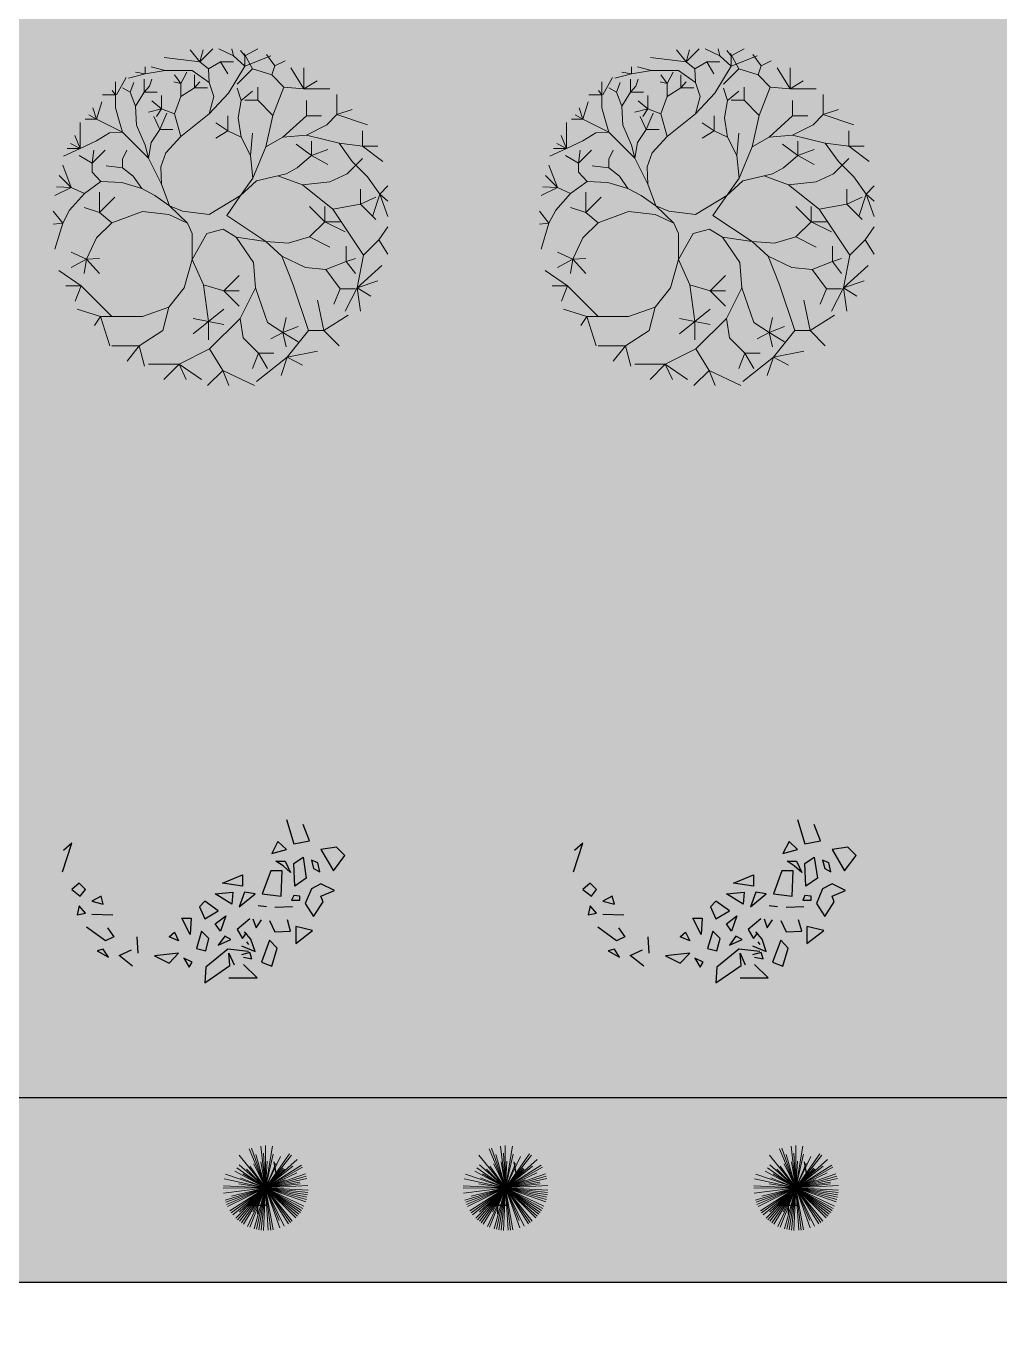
# Model space of a CAD drawing. Header units: millimetres. Extents: x -1544140 to 7445918, y -1294905 to 2019878.
# Drawn here: x 2050472 to 2051223, y 24810 to 25814 of the extents above; entities that cross this region are included whole.
import ezdxf

# ---------------------------------------------------------------- set-up
doc = ezdxf.new("R2010")
doc.units = ezdxf.units.MM
doc.header["$MEASUREMENT"] = 0
doc.layers.add('marc det', color=74, linetype='Continuous', lineweight=18)
picture_1 = doc.add_image_def('image5.png', size_in_pixel=(1482, 826))

# ---------------------------------------------------------------- blocks, each defined once
blk = doc.blocks.new('LG15B')
at = {"linetype": 'Continuous'}
for p, q in [((-183, 1362), (-497, 1400)), ((-183, 1362), (-268, 1469)), ((-183, 1362), (-68, 1477)), ((-183, 1362), (-153, 1469)), ((114, 1415), (-16, 1477)), ((114, 1415), (99, 1477)), ((214, 1324), (114, 1415)), ((214, 1415), (175, 1462)), ((280, 1300), (208, 1435)), ((214, 1415), (329, 1477)), ((214, 1324), (443, 1415)), ((214, 1324), (214, 1415)), ((478, 1327), (405, 1425)), ((-666, 1255), (-750, 1270)), ((-666, 1255), (-666, 1317)), ((-490, 1285), (-666, 1255)), ((-490, 1285), (-612, 1317)), ((-252, 1285), (-490, 1285)), ((-352, 1170), (-298, 1270)), ((-100, 1179), (-252, 1285)), ((-107, 1300), (-183, 1362)), ((-107, 1300), (0, 1362)), ((-100, 1179), (-107, 1300)), ((0, 1362), (114, 1362)), ((0, 1362), (62, 1255)), ((69, 1087), (214, 1324)), ((280, 1300), (145, 1165)), ((450, 1247), (280, 1300)), ((450, 1247), (478, 1327)), ((478, 1327), (567, 1372)), ((734, 1125), (619, 1309)), ((734, 1125), (734, 1309)), ((-926, 1072), (-926, 1187)), ((-917, 1072), (-833, 1224)), ((-666, 1255), (-811, 1217)), ((-796, 1094), (-765, 1179)), ((-673, 1094), (-673, 1209)), ((-673, 1094), (-627, 1148)), ((-627, 1148), (-605, 1209)), ((-352, 1170), (-413, 1187)), ((-352, 1170), (-406, 1248)), ((-352, 1057), (-352, 1170)), ((-230, 1133), (-230, 1248)), ((-230, 1248), (-230, 1133)), ((-230, 1133), (-183, 1187)), ((-61, 1057), (-100, 1179)), ((558, 1140), (450, 1247)), ((734, 1125), (849, 1194)), ((-926, 1072), (-1040, 1072)), ((-926, 1072), (-956, 1109)), ((-926, 957), (-926, 1072)), ((-796, 1094), (-865, 1133)), ((-750, 972), (-796, 1094)), ((-750, 972), (-673, 1094)), ((-673, 1094), (-558, 1094)), ((-520, 949), (-520, 1064)), ((-406, 903), (-352, 1057)), ((-352, 1057), (-230, 1133)), ((-230, 1133), (-115, 1133)), ((-100, 903), (69, 1087)), ((-100, 903), (-61, 1057)), ((182, 1022), (145, 1129)), ((182, 1022), (280, 1103)), ((329, 1025), (329, 1140)), ((459, 888), (558, 1140)), ((558, 1140), (734, 1125)), ((734, 1125), (963, 1125)), ((1025, 897), (1025, 1075)), ((-1093, 858), (-1125, 957)), ((-1093, 858), (-1047, 1010)), ((-895, 842), (-926, 957)), ((-742, 804), (-750, 972)), ((-520, 949), (-635, 919)), ((-520, 949), (-605, 1018)), ((-520, 949), (-566, 880)), ((-406, 903), (-520, 949)), ((154, 869), (182, 1022)), ((329, 1025), (214, 1025)), ((459, 888), (329, 1025)), ((755, 887), (755, 1022)), ((1025, 897), (1159, 942)), ((-1238, 598), (-1238, 827)), ((-1093, 858), (-1193, 858)), ((-1093, 858), (-1162, 895)), ((-865, 743), (-1093, 858)), ((-865, 743), (-895, 842)), ((-666, 628), (-742, 804)), ((-536, 765), (-588, 880)), ((-536, 765), (-475, 910)), ((-352, 704), (-406, 903)), ((-352, 704), (-100, 903)), ((64, 753), (-43, 824)), ((64, 753), (64, 887)), ((182, 699), (154, 869)), ((398, 613), (459, 888)), ((549, 699), (755, 887)), ((755, 887), (890, 887)), ((755, 717), (935, 807)), ((935, 807), (1025, 897)), ((1025, 897), (1294, 807)), ((-1238, 598), (-1285, 712)), ((-978, 735), (-1093, 667)), ((-865, 743), (-978, 735)), ((-750, 628), (-865, 743)), ((-612, 650), (-536, 765)), ((-536, 765), (-421, 765)), ((-482, 559), (-352, 704)), ((64, 753), (-43, 689)), ((182, 699), (64, 753)), ((262, 537), (182, 699)), ((262, 537), (280, 734)), ((398, 613), (549, 699)), ((549, 699), (755, 717)), ((755, 717), (1043, 645)), ((1249, 618), (1249, 753)), ((-1238, 598), (-1385, 529)), ((-1238, 598), (-1353, 598)), ((-1238, 598), (-1323, 643)), ((-1093, 667), (-1238, 598)), ((-1132, 468), (-1017, 582)), ((-1132, 468), (-1117, 582)), ((-865, 505), (-826, 582)), ((-635, 513), (-750, 628)), ((-635, 513), (-666, 628)), ((-635, 513), (-612, 650)), ((283, 338), (398, 613)), ((800, 537), (665, 635)), ((800, 537), (800, 663)), ((800, 537), (944, 590)), ((1043, 645), (1249, 618)), ((1043, 645), (1159, 483)), ((1249, 618), (1384, 618)), ((1249, 618), (1429, 483)), ((-1132, 468), (-1247, 537)), ((-1132, 390), (-1132, 468)), ((-865, 429), (-865, 505)), ((-520, 284), (-635, 513)), ((-527, 437), (-482, 559)), ((283, 338), (262, 537)), ((675, 429), (800, 537)), ((800, 537), (944, 457)), ((1115, 375), (1249, 510)), ((1159, 483), (1294, 348)), ((-1316, 253), (-1422, 360)), ((-1316, 253), (-1392, 452)), ((-1056, 307), (-1132, 390)), ((-865, 429), (-1010, 444)), ((-772, 353), (-865, 429)), ((-696, 245), (-772, 353)), ((-520, 284), (-527, 437)), ((315, 313), (504, 358)), ((504, 358), (577, 375)), ((504, 358), (720, 277)), ((577, 375), (675, 429)), ((962, 304), (1115, 375)), ((1294, 348), (1402, 195)), ((-1316, 253), (-1461, 184)), ((-1316, 253), (-1446, 260)), ((-1201, 200), (-1316, 253)), ((-1056, 307), (-1201, 200)), ((-872, 299), (-1056, 307)), ((-696, 245), (-872, 299)), ((-581, 184), (-696, 245)), ((-451, 93), (-520, 284)), ((175, 184), (283, 338)), ((175, 184), (315, 313)), ((720, 277), (962, 304)), ((720, 277), (989, 62)), ((1232, 107), (1232, 240)), ((1402, 195), (1474, 268)), ((-1201, 200), (-1331, 54)), ((-1067, 34), (-1067, 214)), ((-1067, 34), (-932, 169)), ((-451, 93), (-581, 184)), ((-100, 17), (175, 184)), ((175, 184), (53, 9)), ((1232, 107), (1367, 169)), ((1402, 195), (1339, -2)), ((1402, 195), (1474, 133)), ((1402, 195), (1474, -2)), ((-1392, -60), (-1476, 47)), ((-1331, 54), (-1392, -60)), ((-1067, 34), (-1202, 79)), ((-960, -56), (-1067, 34)), ((-690, 43), (-960, -56)), ((-456, 17), (-690, 43)), ((-291, -60), (-456, 17)), ((-451, 93), (-337, 47)), ((-291, -60), (-451, 93)), ((-337, 47), (-100, 17)), ((53, 9), (398, -221)), ((918, -47), (783, 88)), ((918, -47), (918, 88)), ((989, 62), (1232, 107)), ((989, 62), (1258, -343)), ((1232, 107), (1367, -28)), ((-1392, -60), (-1476, -68)), ((-1392, -60), (-1461, -290)), ((-960, -56), (-1093, -190)), ((-252, -152), (-291, -60)), ((23, -113), (-122, -152)), ((138, -182), (23, -113)), ((783, -181), (918, -47)), ((918, -47), (1052, -47)), ((918, -47), (1097, -136)), ((1393, -208), (1474, -91)), ((-1093, -190), (-1183, -378)), ((-122, -152), (-252, -381)), ((-252, -381), (-252, -152)), ((398, -221), (138, -182)), ((138, -182), (289, -406)), ((398, -221), (540, -352)), ((398, -221), (594, -235)), ((594, -235), (783, -181)), ((783, -181), (962, -271)), ((1258, -343), (1393, -208)), ((1393, -208), (1474, -333)), ((-1183, -378), (-1318, -316)), ((1105, -397), (1105, -262)), ((1258, -343), (1204, -630)), ((-1183, -378), (-1318, -451)), ((-1183, -378), (-1202, -505)), ((-1183, -378), (-1067, -370)), ((-1183, -378), (-1067, -505)), ((-252, -381), (-322, -630)), ((-252, -381), (-151, -603)), ((289, -406), (307, -630)), ((540, -352), (639, -603)), ((540, -352), (747, -451)), ((747, -451), (927, -468)), ((927, -468), (1105, -397)), ((1105, -397), (1187, -370)), ((1105, -397), (1187, -505)), ((1204, -630), (1420, -432)), ((-1228, -612), (-1426, -477)), ((28, -657), (163, -522)), ((927, -468), (1052, -640)), ((1204, -630), (1384, -567)), ((-1228, -612), (-1363, -612)), ((-1228, -612), (-1282, -747)), ((-960, -882), (-1228, -612)), ((-322, -630), (-456, -801)), ((-151, -603), (-106, -926)), ((-151, -603), (28, -657)), ((28, -657), (163, -792)), ((28, -657), (163, -657)), ((307, -630), (172, -900)), ((307, -630), (414, -936)), ((639, -603), (774, -1007)), ((1052, -640), (998, -773)), ((1052, -640), (1187, -640)), ((1204, -630), (1097, -837)), ((1204, -630), (1322, -702)), ((1204, -630), (1232, -837)), ((-456, -801), (-690, -882)), ((-456, -801), (-510, -1007)), ((908, -1007), (854, -738)), ((-1058, -882), (-1265, -818)), ((-1058, -882), (-1112, -962)), ((-960, -882), (-1058, -882)), ((-1058, -882), (-977, -1142)), ((-690, -882), (-960, -882)), ((-106, -926), (-241, -900)), ((-106, -926), (28, -818)), ((172, -900), (-97, -1168)), ((172, -900), (199, -1070)), ((549, -1025), (577, -891)), ((908, -1007), (1124, -872)), ((-510, -1007), (-717, -1142)), ((-106, -926), (-241, -1035)), ((-106, -926), (28, -953)), ((-106, -926), (-106, -1088)), ((414, -936), (549, -1025)), ((549, -1025), (442, -1080)), ((549, -1025), (684, -971)), ((549, -1025), (684, -1106)), ((549, -1025), (577, -1151)), ((774, -1007), (585, -1241)), ((774, -1007), (908, -1007)), ((908, -1007), (1043, -1142)), ((-717, -1142), (-960, -1142)), ((-717, -1142), (-825, -1277)), ((-717, -1142), (-672, -1321)), ((199, -1070), (334, -1205)), ((-97, -1168), (-367, -1303)), ((-97, -1168), (19, -1357)), ((334, -1205), (280, -1340)), ((585, -1241), (315, -1456)), ((334, -1205), (468, -1205)), ((334, -1205), (414, -1340)), ((585, -1241), (532, -1402)), ((585, -1241), (854, -1187)), ((585, -1241), (720, -1312)), ((-367, -1303), (-636, -1303)), ((-367, -1303), (-501, -1438)), ((-367, -1303), (-303, -1438)), ((-367, -1303), (-170, -1438)), ((19, -1357), (-115, -1492)), ((19, -1357), (73, -1492)), ((19, -1357), (298, -1492))]:
    blk.add_line(p, q, dxfattribs=at)

msp = doc.modelspace()

# ---------------------------------------------------------------- hatches: boundary and pattern name
at = {"true_color": 0x8dc133, "transparency": 33554687}
h = msp.add_hatch(color=65, dxfattribs=at)
h.dxf.hatch_style = 1
h.paths.add_polyline_path([(2052271, 25017.8, -0.388077), (2052116.8, 24844.1), (2050412.6, 24844.1, -0.416277), (2050096.5, 25072.6), (2050096.5, 26168.8, -0.394381), (2050297.9, 26519.5), (2051990.7, 26519.5, -0.352206), (2052271, 26299.3)])
h.paths.add_polyline_path([(2050398.8, 24986.6, -0.417198), (2050239, 25085.7), (2050239, 26377), (2051991.6, 26377, -0.326949), (2052128.5, 26280.2), (2052128.5, 24986.6)], flags=16)
at = {"true_color": 0xb8d93f, "transparency": 33554687}
h = msp.add_hatch(color=63, dxfattribs=at)
h.dxf.hatch_style = 1
h.paths.add_polyline_path([(2052128.5, 26280.2, 0.326949), (2051991.6, 26377), (2050322.9, 26377, 0.386529), (2050239, 26188), (2050239, 25085.7, 0.417198), (2050398.8, 24986.6), (2052106.2, 24986.6, 0.351898), (2052128.5, 25016.4)])
at = {"layer": 'marc det'}
for points in [[(2050552.3, 25277.8), (2050530.8, 25272.1), (2050523.8, 25263), (2050510.9, 25244.9), (2050497.3, 25243.3), (2050495.5, 25227.7), (2050500.7, 25221), (2050496.8, 25211.1), (2050481.7, 25182.9), (2050486.6, 25173.2), (2050494.9, 25161), (2050495, 25150.4), (2050478.6, 25144.1), (2050501.5, 25142.5), (2050498.6, 25132), (2050506, 25124.2), (2050507, 25114.5), (2050518.2, 25102.2), (2050521.9, 25088.4), (2050532.3, 25080.5), (2050539.8, 25082), (2050549.8, 25076.3), (2050554.3, 25063.4), (2050557.4, 25047.2), (2050560.9, 25059.4), (2050571.7, 25069.1), (2050585.3, 25064.9), (2050594.3, 25059.1), (2050605.3, 25062.8), (2050617.1, 25062.8), (2050624.6, 25054.3), (2050627.6, 25064.1), (2050640, 25071.1), (2050652.8, 25070.6), (2050666.2, 25077), (2050670.3, 25086.2), (2050677.4, 25089.9), (2050686.8, 25091.8), (2050690.2, 25104.7), (2050696.6, 25112), (2050713.9, 25113.9), (2050727.1, 25111.2), (2050715.8, 25118.9), (2050707.3, 25127.2), (2050707.8, 25134.9), (2050715.5, 25145.6), (2050721.8, 25158.3), (2050720.7, 25168.8), (2050722.5, 25194.4), (2050743.9, 25205.4), (2050717.7, 25203.7), (2050710.5, 25215.7), (2050709.3, 25226.9), (2050701.4, 25242.2), (2050691.9, 25250.3), (2050687.6, 25262.4), (2050677.9, 25266.6), (2050665.4, 25275.6), (2050655, 25274.6), (2050655.3, 25292), (2050644.3, 25278.3), (2050640.2, 25289), (2050634.8, 25291.8), (2050621.7, 25295.6), (2050618.9, 25292.5), (2050594.8, 25290.8), (2050588.1, 25294.8), (2050576.3, 25290.2), (2050567.2, 25291.5), (2050558, 25303.4), (2050549.4, 25317), (2050553, 25303.9), (2050556.6, 25285.6)], [(2050946.6, 25277.8), (2050925.2, 25272.1), (2050918.2, 25263), (2050905.2, 25244.9), (2050891.7, 25243.3), (2050889.8, 25227.7), (2050895.1, 25221), (2050891.1, 25211.1), (2050876.1, 25182.9), (2050881, 25173.2), (2050889.2, 25161), (2050889.4, 25150.4), (2050873, 25144.1), (2050895.8, 25142.5), (2050893, 25132), (2050900.4, 25124.2), (2050901.3, 25114.5), (2050912.6, 25102.2), (2050916.3, 25088.4), (2050926.6, 25080.5), (2050934.2, 25082), (2050944.1, 25076.3), (2050948.6, 25063.4), (2050951.8, 25047.2), (2050955.3, 25059.4), (2050966.1, 25069.1), (2050979.7, 25064.9), (2050988.7, 25059.1), (2050999.7, 25062.8), (2051011.5, 25062.8), (2051019, 25054.3), (2051022, 25064.1), (2051034.3, 25071.1), (2051047.2, 25070.6), (2051060.6, 25077), (2051064.7, 25086.2), (2051071.8, 25089.9), (2051081.2, 25091.8), (2051084.6, 25104.7), (2051090.9, 25112), (2051108.2, 25113.9), (2051121.5, 25111.2), (2051110.2, 25118.9), (2051101.7, 25127.2), (2051102.1, 25134.9), (2051109.8, 25145.6), (2051116.1, 25158.3), (2051115.1, 25168.8), (2051116.9, 25194.4), (2051138.2, 25205.4), (2051112.1, 25203.7), (2051104.9, 25215.7), (2051103.6, 25226.9), (2051095.7, 25242.2), (2051086.3, 25250.3), (2051081.9, 25262.4), (2051072.3, 25266.6), (2051059.7, 25275.6), (2051049.4, 25274.6), (2051049.7, 25292), (2051038.6, 25278.3), (2051034.6, 25289), (2051029.1, 25291.8), (2051016, 25295.6), (2051013.3, 25292.5), (2050989.1, 25290.8), (2050982.5, 25294.8), (2050970.6, 25290.2), (2050961.6, 25291.5), (2050952.4, 25303.4), (2050943.8, 25317), (2050947.3, 25303.9), (2050951, 25285.6)]]:
    msp.add_hatch(color=102, dxfattribs=at).paths.add_polyline_path(points)

# ---------------------------------------------------------------- linework, layer by layer
at = {"color": 96}
for p, q in [((2050672.9, 25201.5), (2050678.6, 25182.6)), ((2051067.3, 25201.5), (2051072.9, 25182.6)), ((2050690.7, 25185.1), (2050685.8, 25197.7)), ((2051085, 25185.1), (2051080.2, 25197.7)), ((2050500.1, 25161.2), (2050507.4, 25183.3)), ((2050507.4, 25183.3), (2050500.9, 25177.6)), ((2050666.4, 25184.5), (2050661.6, 25175.1)), ((2050672.9, 25178.2), (2050666.4, 25184.5)), ((2050678.6, 25182.6), (2050690.7, 25185.1)), ((2050711.7, 25180.1), (2050699.6, 25178.2)), ((2050718.1, 25173.8), (2050711.7, 25180.1)), ((2050894.5, 25161.2), (2050901.7, 25183.3)), ((2050901.7, 25183.3), (2050895.3, 25177.6)), ((2051060.8, 25184.5), (2051056, 25175.1)), ((2051067.3, 25178.2), (2051060.8, 25184.5)), ((2051072.9, 25182.6), (2051085, 25185.1)), ((2051106, 25180.1), (2051093.9, 25178.2)), ((2051112.5, 25173.8), (2051106, 25180.1)), ((2050661.6, 25175.1), (2050672.9, 25178.2)), ((2050664.8, 25169.4), (2050672.1, 25169.4)), ((2050670.5, 25165.6), (2050664.8, 25169.4)), ((2050672.1, 25169.4), (2050676.1, 25160.6)), ((2050678.6, 25167.5), (2050685.8, 25172.5)), ((2050685.8, 25172.5), (2050688.2, 25156.2)), ((2050697.1, 25168.1), (2050692.3, 25170)), ((2050692.3, 25170), (2050693.9, 25163.7)), ((2050699.6, 25178.2), (2050709.2, 25161.8)), ((2050709.2, 25161.8), (2050718.1, 25173.8)), ((2051056, 25175.1), (2051067.3, 25178.2)), ((2051059.2, 25169.4), (2051066.5, 25169.4)), ((2051064.8, 25165.6), (2051059.2, 25169.4)), ((2051066.5, 25169.4), (2051070.5, 25160.6)), ((2051072.9, 25167.5), (2051080.2, 25172.5)), ((2051080.2, 25172.5), (2051082.6, 25156.2)), ((2051091.5, 25168.1), (2051086.6, 25170)), ((2051086.6, 25170), (2051088.3, 25163.7)), ((2051093.9, 25178.2), (2051103.6, 25161.8)), ((2051103.6, 25161.8), (2051112.5, 25173.8)), ((2050660.8, 25161.8), (2050654.3, 25144.2)), ((2050669.7, 25161.8), (2050660.8, 25161.8)), ((2050668.9, 25142.3), (2050669.7, 25161.8)), ((2050676.1, 25160.6), (2050670.5, 25165.6)), ((2050679.4, 25149.9), (2050678.6, 25167.5)), ((2050693.9, 25163.7), (2050698.7, 25161.2)), ((2050698.7, 25161.2), (2050697.1, 25168.1)), ((2051055.2, 25161.8), (2051048.7, 25144.2)), ((2051064, 25161.8), (2051055.2, 25161.8)), ((2051063.2, 25142.3), (2051064, 25161.8)), ((2051070.5, 25160.6), (2051064.8, 25165.6)), ((2051073.7, 25149.9), (2051072.9, 25167.5)), ((2051088.3, 25163.7), (2051093.1, 25161.2)), ((2051093.1, 25161.2), (2051091.5, 25168.1)), ((2050513, 25152.4), (2050507.4, 25147.4)), ((2050517.9, 25147.4), (2050513, 25152.4)), ((2050623.7, 25152.4), (2050639, 25158.7)), ((2050639, 25149.9), (2050623.7, 25152.4)), ((2050639, 25158.7), (2050639, 25149.9)), ((2050688.2, 25156.2), (2050679.4, 25149.9)), ((2050699.6, 25151.8), (2050692.3, 25148)), ((2050710.1, 25146.7), (2050699.6, 25151.8)), ((2050907.4, 25152.4), (2050901.7, 25147.4)), ((2050912.2, 25147.4), (2050907.4, 25152.4)), ((2051018, 25152.4), (2051033.4, 25158.7)), ((2051033.4, 25149.9), (2051018, 25152.4)), ((2051033.4, 25158.7), (2051033.4, 25149.9)), ((2051082.6, 25156.2), (2051073.7, 25149.9)), ((2051093.9, 25151.8), (2051086.6, 25148)), ((2051104.4, 25146.7), (2051093.9, 25151.8)), ((2050507.4, 25147.4), (2050513.8, 25142.3)), ((2050513.8, 25142.3), (2050517.9, 25147.4)), ((2050530, 25142.3), (2050522.7, 25138.5)), ((2050531.6, 25136), (2050530, 25142.3)), ((2050618, 25144.2), (2050631.7, 25145.5)), ((2050630.9, 25136), (2050618, 25144.2)), ((2050631.7, 25145.5), (2050630.9, 25136)), ((2050640.6, 25145.5), (2050636.6, 25134.1)), ((2050636.6, 25134.1), (2050648.7, 25144.2)), ((2050648.7, 25144.2), (2050640.6, 25145.5)), ((2050654.3, 25144.2), (2050668.9, 25142.3)), ((2050678.6, 25142.9), (2050676.9, 25139.2)), ((2050676.9, 25139.2), (2050683.4, 25139.2)), ((2050683.4, 25142.3), (2050678.6, 25142.9)), ((2050683.4, 25139.2), (2050683.4, 25142.3)), ((2050692.3, 25148), (2050687.4, 25136.6)), ((2050699.6, 25142.3), (2050710.1, 25146.7)), ((2050701.2, 25137.9), (2050699.6, 25142.3)), ((2050901.7, 25147.4), (2050908.2, 25142.3)), ((2050908.2, 25142.3), (2050912.2, 25147.4)), ((2050924.3, 25142.3), (2050917.1, 25138.5)), ((2050926, 25136), (2050924.3, 25142.3)), ((2051012.4, 25144.2), (2051026.1, 25145.5)), ((2051025.3, 25136), (2051012.4, 25144.2)), ((2051026.1, 25145.5), (2051025.3, 25136)), ((2051035, 25145.5), (2051030.9, 25134.1)), ((2051030.9, 25134.1), (2051043, 25144.2)), ((2051043, 25144.2), (2051035, 25145.5)), ((2051048.7, 25144.2), (2051063.2, 25142.3)), ((2051072.9, 25142.9), (2051071.3, 25139.2)), ((2051071.3, 25139.2), (2051077.8, 25139.2)), ((2051077.8, 25142.3), (2051072.9, 25142.9)), ((2051077.8, 25139.2), (2051077.8, 25142.3)), ((2051086.6, 25148), (2051081.8, 25136.6)), ((2051093.9, 25142.3), (2051104.4, 25146.7)), ((2051095.5, 25137.9), (2051093.9, 25142.3)), ((2050513, 25134.8), (2050511.4, 25127.8)), ((2050511.4, 25127.8), (2050517.9, 25129.1)), ((2050517.9, 25129.1), (2050513, 25134.8)), ((2050522.7, 25138.5), (2050531.6, 25136)), ((2050609.9, 25138.5), (2050605.9, 25134.1)), ((2050605.9, 25134.1), (2050609.9, 25124.7)), ((2050620.4, 25131), (2050609.9, 25138.5)), ((2050609.9, 25124.7), (2050620.4, 25131)), ((2050657.6, 25134.1), (2050651.1, 25134.8)), ((2050677.7, 25134.1), (2050664, 25133.5)), ((2050687.4, 25136.6), (2050693.9, 25126.6)), ((2050693.9, 25126.6), (2050701.2, 25137.9)), ((2050907.4, 25134.8), (2050905.8, 25127.8)), ((2050905.8, 25127.8), (2050912.2, 25129.1)), ((2050912.2, 25129.1), (2050907.4, 25134.8)), ((2050917.1, 25138.5), (2050926, 25136)), ((2051004.3, 25138.5), (2051000.2, 25134.1)), ((2051000.2, 25134.1), (2051004.3, 25124.7)), ((2051014.8, 25131), (2051004.3, 25138.5)), ((2051004.3, 25124.7), (2051014.8, 25131)), ((2051051.9, 25134.1), (2051045.5, 25134.8)), ((2051072.1, 25134.1), (2051058.4, 25133.5)), ((2051081.8, 25136.6), (2051088.3, 25126.6)), ((2051088.3, 25126.6), (2051095.5, 25137.9)), ((2050522.7, 25128.5), (2050538.9, 25127.8)), ((2050598.6, 25112.7), (2050592.2, 25125.3)), ((2050592.2, 25125.3), (2050599.4, 25125.3)), ((2050599.4, 25125.3), (2050598.6, 25112.7)), ((2050618, 25120.9), (2050626.1, 25127.2)), ((2050622, 25115.2), (2050618, 25120.9)), ((2050626.1, 25127.2), (2050622, 25115.2)), ((2050644.6, 25124.7), (2050635, 25116.5)), ((2050647.1, 25124.8), (2050649.5, 25117.8)), ((2050649.5, 25117.8), (2050653.6, 25124.1)), ((2050660, 25123.5), (2050664.1, 25114.7)), ((2050676.2, 25115.3), (2050673.8, 25124.1)), ((2050693.1, 25115.9), (2050680.2, 25119)), ((2050680.2, 25119), (2050680.2, 25105.8)), ((2050917.1, 25128.5), (2050933.2, 25127.8)), ((2050993, 25112.7), (2050986.5, 25125.3)), ((2050986.5, 25125.3), (2050993.8, 25125.3)), ((2050993.8, 25125.3), (2050993, 25112.7)), ((2051012.4, 25120.9), (2051020.4, 25127.2)), ((2051016.4, 25115.2), (2051012.4, 25120.9)), ((2051020.4, 25127.2), (2051016.4, 25115.2)), ((2051039, 25124.7), (2051029.3, 25116.5)), ((2051041.5, 25124.8), (2051043.9, 25117.8)), ((2051043.9, 25117.8), (2051047.9, 25124.1)), ((2051054.4, 25123.5), (2051058.4, 25114.7)), ((2051070.5, 25115.3), (2051068.1, 25124.1)), ((2051087.5, 25115.9), (2051074.5, 25119)), ((2051074.5, 25119), (2051074.5, 25105.8)), ((2050533.3, 25107.8), (2050518.7, 25118.5)), ((2050539.7, 25110.9), (2050533.3, 25107.8)), ((2050534.9, 25117.8), (2050539.7, 25110.9)), ((2050557.4, 25110.8), (2050558.2, 25098.2)), ((2050582.5, 25110.8), (2050586.5, 25114.6)), ((2050589.7, 25107.7), (2050582.5, 25110.8)), ((2050586.5, 25114.6), (2050589.7, 25107.7)), ((2050607.5, 25115.2), (2050603.5, 25102)), ((2050613.2, 25109.6), (2050607.5, 25115.2)), ((2050610.7, 25100.1), (2050613.2, 25109.6)), ((2050625.3, 25111.4), (2050620.4, 25104.5)), ((2050620.4, 25104.5), (2050630.1, 25108.9)), ((2050630.1, 25108.9), (2050625.3, 25111.4)), ((2050635, 25116.5), (2050639, 25109.6)), ((2050639, 25109.6), (2050642.2, 25114)), ((2050645.5, 25109), (2050640.7, 25114.7)), ((2050648.7, 25099.6), (2050645.5, 25109)), ((2050664.1, 25114.7), (2050676.2, 25115.3)), ((2050680.2, 25105.8), (2050693.1, 25115.9)), ((2050927.6, 25107.8), (2050913.1, 25118.5)), ((2050934.1, 25110.9), (2050927.6, 25107.8)), ((2050929.2, 25117.8), (2050934.1, 25110.9)), ((2050951.8, 25110.8), (2050952.6, 25098.2)), ((2050976.8, 25110.8), (2050980.9, 25114.6)), ((2050984.1, 25107.7), (2050976.8, 25110.8)), ((2050980.9, 25114.6), (2050984.1, 25107.7)), ((2051001.9, 25115.2), (2050997.8, 25102)), ((2051007.5, 25109.6), (2051001.9, 25115.2)), ((2051005.1, 25100.1), (2051007.5, 25109.6)), ((2051019.6, 25111.4), (2051014.8, 25104.5)), ((2051014.8, 25104.5), (2051024.5, 25108.9)), ((2051024.5, 25108.9), (2051019.6, 25111.4)), ((2051029.3, 25116.5), (2051033.4, 25109.6)), ((2051033.4, 25109.6), (2051036.6, 25114)), ((2051039.9, 25109), (2051035, 25114.7)), ((2051043.1, 25099.6), (2051039.9, 25109)), ((2051058.4, 25114.7), (2051070.5, 25115.3)), ((2051074.5, 25105.8), (2051087.5, 25115.9)), ((2050531.6, 25101.5), (2050526.8, 25100.2)), ((2050526.8, 25100.2), (2050535.7, 25095.2)), ((2050535.7, 25095.2), (2050531.6, 25101.5)), ((2050543.8, 25096.4), (2050553.4, 25100.8)), ((2050603.5, 25102), (2050610.7, 25100.1)), ((2050627.7, 25101.4), (2050610.7, 25087.5)), ((2050643.8, 25099.5), (2050627.7, 25101.4)), ((2050638.2, 25104), (2050648.7, 25099.6)), ((2050644.7, 25098.9), (2050638.2, 25097.1)), ((2050642.2, 25107), (2050643.8, 25105.1)), ((2050646.3, 25093.9), (2050644.7, 25098.9)), ((2050660, 25108.4), (2050653.6, 25091.4)), ((2050665.7, 25102.1), (2050660, 25108.4)), ((2050661.7, 25088.2), (2050665.7, 25102.1)), ((2050926, 25101.5), (2050921.2, 25100.2)), ((2050921.2, 25100.2), (2050930, 25095.2)), ((2050930, 25095.2), (2050926, 25101.5)), ((2050938.1, 25096.4), (2050947.8, 25100.8)), ((2050997.8, 25102), (2051005.1, 25100.1)), ((2051022, 25101.4), (2051005.1, 25087.5)), ((2051038.2, 25099.5), (2051022, 25101.4)), ((2051032.6, 25104), (2051043.1, 25099.6)), ((2051039.1, 25098.9), (2051032.6, 25097.1)), ((2051036.6, 25107), (2051038.2, 25105.1)), ((2051040.7, 25093.9), (2051039.1, 25098.9)), ((2051054.4, 25108.4), (2051047.9, 25091.4)), ((2051060, 25102.1), (2051054.4, 25108.4)), ((2051056, 25088.2), (2051060, 25102.1)), ((2050554.3, 25088.2), (2050543.8, 25096.4)), ((2050589.7, 25098.2), (2050571.2, 25096.3)), ((2050571.2, 25096.3), (2050582.5, 25090.7)), ((2050582.5, 25090.7), (2050589.7, 25098.2)), ((2050600.2, 25091.3), (2050593.8, 25094.4)), ((2050593.8, 25094.4), (2050597.8, 25087.5)), ((2050597.8, 25087.5), (2050600.2, 25091.3)), ((2050609.9, 25075.5), (2050629.3, 25088.8)), ((2050629.3, 25088.8), (2050628.5, 25098.2)), ((2050628.5, 25098.2), (2050632.5, 25089.4)), ((2050639.9, 25095.2), (2050646.3, 25093.9)), ((2050650.3, 25079.4), (2050639.9, 25089.5)), ((2050653.6, 25091.4), (2050661.7, 25088.2)), ((2050948.6, 25088.2), (2050938.1, 25096.4)), ((2050984.1, 25098.2), (2050965.5, 25096.3)), ((2050965.5, 25096.3), (2050976.8, 25090.7)), ((2050976.8, 25090.7), (2050984.1, 25098.2)), ((2050994.6, 25091.3), (2050988.1, 25094.4)), ((2050988.1, 25094.4), (2050992.2, 25087.5)), ((2050992.2, 25087.5), (2050994.6, 25091.3)), ((2051004.3, 25075.5), (2051023.7, 25088.8)), ((2051023.7, 25088.8), (2051022.9, 25098.2)), ((2051022.9, 25098.2), (2051026.9, 25089.4)), ((2051034.2, 25095.2), (2051040.7, 25093.9)), ((2051044.7, 25079.4), (2051034.2, 25089.5)), ((2051047.9, 25091.4), (2051056, 25088.2)), ((2050610.7, 25087.5), (2050609.9, 25075.5)), ((2050628.5, 25079.4), (2050650.3, 25079.4)), ((2051005.1, 25087.5), (2051004.3, 25075.5)), ((2051022.9, 25079.4), (2051044.7, 25079.4))]:
    msp.add_line(p, q, dxfattribs=at)
at = {"color": 116, "lineweight": -2, "true_color": 0x136734}
for p, q in [((2050665.3, 24926.9), (2050663.4, 24937.3)), ((2050850.4, 24926.9), (2050848.6, 24937.3)), ((2051074.5, 24926.9), (2051072.7, 24937.3))]:
    msp.add_line(p, q, dxfattribs=at)
at = {"color": 116, "true_color": 0x136734}
for p, q in [((2050650.7, 24910.7), (2050650.7, 24896.9)), ((2050835.9, 24910.7), (2050835.9, 24896.9)), ((2051060, 24910.7), (2051060, 24896.9)), ((2050643.8, 24903.8), (2050657.7, 24903.8)), ((2050828.9, 24903.8), (2050842.8, 24903.8)), ((2051053, 24903.8), (2051066.9, 24903.8))]:
    msp.add_line(p, q, dxfattribs=at)
for points in [[(2052106.2, 24986.6), (2050337.2, 24986.6)], [(2052116.8, 24844.1), (2050323.4, 24844.1)]]:
    msp.add_lwpolyline(points)
at = {"layer": 'marc det', "color": 116, "true_color": 0x136734}
for p, q in [((2050656.9, 24917.1), (2050653.1, 24949.5)), ((2050656.9, 24917.1), (2050656.7, 24949.8)), ((2050656.9, 24917.1), (2050662.2, 24949.3)), ((2050842, 24917.1), (2050838.2, 24949.5)), ((2050842, 24917.1), (2050841.8, 24949.8)), ((2050842, 24917.1), (2050847.3, 24949.3)), ((2051066.1, 24917.1), (2051062.3, 24949.5)), ((2051066.1, 24917.1), (2051065.9, 24949.8)), ((2051066.1, 24917.1), (2051071.4, 24949.3)), ((2050656.9, 24917.1), (2050636.4, 24942.5)), ((2050656.9, 24917.1), (2050644.2, 24947.2)), ((2050656.9, 24917.1), (2050645.9, 24947.9)), ((2050656.9, 24917.1), (2050649.3, 24942.9)), ((2050656.9, 24917.1), (2050655.2, 24943.9)), ((2050656.6, 24916.7), (2050675.4, 24943.5)), ((2050675.4, 24943.5), (2050656.6, 24916.7)), ((2050656.6, 24916.7), (2050676.8, 24942.4)), ((2050656.9, 24917.1), (2050662.7, 24943.3)), ((2050656.9, 24917.1), (2050668.4, 24941.3)), ((2050656.9, 24917.1), (2050681.2, 24939)), ((2050842, 24917.1), (2050821.5, 24942.5)), ((2050842, 24917.1), (2050829.4, 24947.2)), ((2050842, 24917.1), (2050831.1, 24947.9)), ((2050842, 24917.1), (2050834.4, 24942.9)), ((2050842, 24917.1), (2050840.4, 24943.9)), ((2050841.7, 24916.7), (2050860.5, 24943.5)), ((2050860.5, 24943.5), (2050841.7, 24916.7)), ((2050841.7, 24916.7), (2050862, 24942.4)), ((2050842, 24917.1), (2050847.9, 24943.3)), ((2050842, 24917.1), (2050853.5, 24941.3)), ((2050842, 24917.1), (2050866.3, 24939)), ((2051066.1, 24917.1), (2051045.6, 24942.5)), ((2051066.1, 24917.1), (2051053.5, 24947.2)), ((2051066.1, 24917.1), (2051055.2, 24947.9)), ((2051066.1, 24917.1), (2051058.5, 24942.9)), ((2051066.1, 24917.1), (2051064.5, 24943.9)), ((2051065.8, 24916.7), (2051084.6, 24943.5)), ((2051084.6, 24943.5), (2051065.8, 24916.7)), ((2051065.8, 24916.7), (2051086.1, 24942.4)), ((2051066.1, 24917.1), (2051072, 24943.3)), ((2051066.1, 24917.1), (2051077.6, 24941.3)), ((2051066.1, 24917.1), (2051090.4, 24939)), ((2050656.9, 24917.1), (2050633.1, 24930)), ((2050656.9, 24917.1), (2050634.8, 24932.6)), ((2050634.8, 24932.6), (2050656.9, 24917.1)), ((2050656.9, 24917.1), (2050636.6, 24935)), ((2050656.9, 24917.1), (2050639.2, 24928)), ((2050656.9, 24917.1), (2050642.1, 24931.7)), ((2050656.9, 24917.1), (2050644.8, 24933.9)), ((2050656.9, 24917.1), (2050647.8, 24935.7)), ((2050656.9, 24917.1), (2050653.3, 24937.4)), ((2050656.9, 24917.1), (2050658, 24937.7)), ((2050656.9, 24917.1), (2050664.7, 24936.1)), ((2050656.9, 24917.1), (2050684.5, 24934.6)), ((2050656.9, 24917.1), (2050677.8, 24933.9)), ((2050656.9, 24917.1), (2050685.4, 24933.1)), ((2050656.9, 24917.1), (2050670.5, 24932.5)), ((2050656.9, 24917.1), (2050671.4, 24931.7)), ((2050656.9, 24917.1), (2050681, 24928.9)), ((2050656.9, 24917.1), (2050687.7, 24928.1)), ((2050842, 24917.1), (2050818.3, 24930)), ((2050842, 24917.1), (2050819.9, 24932.6)), ((2050819.9, 24932.6), (2050842, 24917.1)), ((2050842, 24917.1), (2050821.8, 24935)), ((2050842, 24917.1), (2050824.3, 24928)), ((2050842, 24917.1), (2050827.3, 24931.7)), ((2050842, 24917.1), (2050829.9, 24933.9)), ((2050842, 24917.1), (2050832.9, 24935.7)), ((2050842, 24917.1), (2050838.5, 24937.4)), ((2050842, 24917.1), (2050843.1, 24937.7)), ((2050842, 24917.1), (2050849.8, 24936.1)), ((2050842, 24917.1), (2050869.6, 24934.6)), ((2050842, 24917.1), (2050862.9, 24933.9)), ((2050842, 24917.1), (2050870.5, 24933.1)), ((2050842, 24917.1), (2050855.7, 24932.5)), ((2050842, 24917.1), (2050856.5, 24931.7)), ((2050842, 24917.1), (2050866.1, 24928.9)), ((2050842, 24917.1), (2050872.8, 24928.1)), ((2051066.1, 24917.1), (2051042.4, 24930)), ((2051066.1, 24917.1), (2051044, 24932.6)), ((2051044, 24932.6), (2051066.1, 24917.1)), ((2051066.1, 24917.1), (2051045.9, 24935)), ((2051066.1, 24917.1), (2051048.4, 24928)), ((2051066.1, 24917.1), (2051051.4, 24931.7)), ((2051066.1, 24917.1), (2051054, 24933.9)), ((2051066.1, 24917.1), (2051057, 24935.7)), ((2051066.1, 24917.1), (2051062.6, 24937.4)), ((2051066.1, 24917.1), (2051067.2, 24937.7)), ((2051066.1, 24917.1), (2051073.9, 24936.1)), ((2051066.1, 24917.1), (2051093.7, 24934.6)), ((2051066.1, 24917.1), (2051087, 24933.9)), ((2051066.1, 24917.1), (2051094.6, 24933.1)), ((2051066.1, 24917.1), (2051079.8, 24932.5)), ((2051066.1, 24917.1), (2051080.6, 24931.7)), ((2051066.1, 24917.1), (2051090.2, 24928.9)), ((2051066.1, 24917.1), (2051096.9, 24928.1)), ((2050656.9, 24917.1), (2050624.3, 24918.7)), ((2050656.9, 24917.1), (2050625, 24924.2)), ((2050656.9, 24917.1), (2050626, 24927.7)), ((2050656.9, 24917.1), (2050636.3, 24920.4)), ((2050656.9, 24917.1), (2050637.6, 24924.9)), ((2050656.9, 24917.1), (2050688.3, 24926.3)), ((2050656.9, 24917.1), (2050688.7, 24924.5)), ((2050656.9, 24917.1), (2050672, 24923.4)), ((2050656.9, 24917.1), (2050683.4, 24921.7)), ((2050656.9, 24917.1), (2050683.6, 24920.2)), ((2050656.9, 24917.1), (2050689.5, 24919.1)), ((2050842, 24917.1), (2050809.4, 24918.7)), ((2050842, 24917.1), (2050810.1, 24924.2)), ((2050842, 24917.1), (2050811.1, 24927.7)), ((2050842, 24917.1), (2050821.4, 24920.4)), ((2050842, 24917.1), (2050822.7, 24924.9)), ((2050842, 24917.1), (2050873.4, 24926.3)), ((2050842, 24917.1), (2050873.9, 24924.5)), ((2050842, 24917.1), (2050857.1, 24923.4)), ((2050842, 24917.1), (2050868.5, 24921.7)), ((2050842, 24917.1), (2050868.7, 24920.2)), ((2050842, 24917.1), (2050874.7, 24919.1)), ((2051066.1, 24917.1), (2051033.5, 24918.7)), ((2051066.1, 24917.1), (2051034.2, 24924.2)), ((2051066.1, 24917.1), (2051035.2, 24927.7)), ((2051066.1, 24917.1), (2051045.5, 24920.4)), ((2051066.1, 24917.1), (2051046.8, 24924.9)), ((2051066.1, 24917.1), (2051097.5, 24926.3)), ((2051066.1, 24917.1), (2051098, 24924.5)), ((2051066.1, 24917.1), (2051081.2, 24923.4)), ((2051066.1, 24917.1), (2051092.6, 24921.7)), ((2051066.1, 24917.1), (2051092.8, 24920.2)), ((2051066.1, 24917.1), (2051098.8, 24919.1)), ((2050656.9, 24917.1), (2050624.2, 24916.9)), ((2050656.9, 24917.1), (2050624.5, 24913.2)), ((2050656.9, 24917.1), (2050625.6, 24907.8)), ((2050656.9, 24917.1), (2050626.1, 24906.1)), ((2050656.9, 24917.1), (2050626.8, 24904.4)), ((2050656.9, 24917.1), (2050627.6, 24902.7)), ((2050656.9, 24917.1), (2050629.3, 24899.5)), ((2050656.9, 24917.1), (2050630.4, 24898)), ((2050656.9, 24917.1), (2050630.5, 24910.9)), ((2050656.9, 24917.1), (2050631.5, 24896.5)), ((2050656.9, 24917.1), (2050633.9, 24893.8)), ((2050656.9, 24917.1), (2050635.3, 24892.6)), ((2050656.9, 24917.1), (2050636.7, 24891.4)), ((2050656.9, 24917.1), (2050636.7, 24898.8)), ((2050638.2, 24890.3), (2050656.9, 24917.1)), ((2050656.9, 24917.1), (2050638.2, 24890.3)), ((2050656.9, 24917.1), (2050639.7, 24889.3)), ((2050656.9, 24917.1), (2050642.9, 24887.5)), ((2050656.9, 24917.1), (2050644.6, 24886.8)), ((2050656.9, 24917.1), (2050646.9, 24898.7)), ((2050656.9, 24917.1), (2050648.1, 24885.6)), ((2050656.9, 24917.1), (2050649.8, 24885.2)), ((2050656.9, 24917.1), (2050651.6, 24884.8)), ((2050656.9, 24917.1), (2050653.5, 24884.6)), ((2050656.9, 24917.1), (2050655.3, 24884.4)), ((2050656.9, 24917.1), (2050689.6, 24915.4)), ((2050656.9, 24917.1), (2050667.9, 24886.3)), ((2050656.9, 24917.1), (2050660.8, 24884.6)), ((2050656.9, 24917.1), (2050662.6, 24884.9)), ((2050656.9, 24917.1), (2050658.9, 24884.5)), ((2050656.9, 24917.1), (2050667.4, 24892.1)), ((2050656.9, 24917.1), (2050671.3, 24887.7)), ((2050656.9, 24917.1), (2050674.5, 24889.5)), ((2050656.9, 24917.1), (2050676, 24890.5)), ((2050656.9, 24917.1), (2050677.4, 24891.6)), ((2050656.9, 24917.1), (2050680.2, 24894.1)), ((2050656.9, 24917.1), (2050681.4, 24895.4)), ((2050656.9, 24917.1), (2050682.6, 24896.8)), ((2050683.7, 24898.3), (2050656.9, 24917.1)), ((2050656.9, 24917.1), (2050684.7, 24899.8)), ((2050656.9, 24917.1), (2050685.6, 24901.4)), ((2050656.9, 24917.1), (2050686.4, 24903.1)), ((2050656.9, 24917.1), (2050688.8, 24910)), ((2050656.9, 24917.1), (2050689.2, 24911.8)), ((2050656.9, 24917.1), (2050689.4, 24913.6)), ((2050656.9, 24917.1), (2050687.8, 24906.5)), ((2050656.9, 24917.1), (2050688.4, 24908.2)), ((2050842, 24917.1), (2050809.4, 24916.9)), ((2050842, 24917.1), (2050809.6, 24913.2)), ((2050842, 24917.1), (2050810.7, 24907.8)), ((2050842, 24917.1), (2050811.3, 24906.1)), ((2050842, 24917.1), (2050811.9, 24904.4)), ((2050842, 24917.1), (2050812.7, 24902.7)), ((2050842, 24917.1), (2050814.5, 24899.5)), ((2050842, 24917.1), (2050815.5, 24898)), ((2050842, 24917.1), (2050815.6, 24910.9)), ((2050842, 24917.1), (2050816.6, 24896.5)), ((2050842, 24917.1), (2050819.1, 24893.8)), ((2050842, 24917.1), (2050820.4, 24892.6)), ((2050842, 24917.1), (2050821.8, 24891.4)), ((2050842, 24917.1), (2050821.9, 24898.8)), ((2050823.3, 24890.3), (2050842, 24917.1)), ((2050842, 24917.1), (2050823.3, 24890.3)), ((2050842, 24917.1), (2050824.8, 24889.3)), ((2050842, 24917.1), (2050828, 24887.5)), ((2050842, 24917.1), (2050829.7, 24886.8)), ((2050842, 24917.1), (2050832, 24898.7)), ((2050842, 24917.1), (2050833.2, 24885.6)), ((2050842, 24917.1), (2050835, 24885.2)), ((2050842, 24917.1), (2050836.8, 24884.8)), ((2050842, 24917.1), (2050838.6, 24884.6)), ((2050842, 24917.1), (2050840.4, 24884.4)), ((2050842, 24917.1), (2050874.7, 24915.4)), ((2050842, 24917.1), (2050853, 24886.3)), ((2050842, 24917.1), (2050845.9, 24884.6)), ((2050842, 24917.1), (2050847.7, 24884.9)), ((2050842, 24917.1), (2050844.1, 24884.5)), ((2050842, 24917.1), (2050852.6, 24892.1)), ((2050842, 24917.1), (2050856.4, 24887.7)), ((2050842, 24917.1), (2050859.6, 24889.5)), ((2050842, 24917.1), (2050861.1, 24890.5)), ((2050842, 24917.1), (2050862.6, 24891.6)), ((2050842, 24917.1), (2050865.3, 24894.1)), ((2050842, 24917.1), (2050866.5, 24895.4)), ((2050842, 24917.1), (2050867.7, 24896.8)), ((2050868.8, 24898.3), (2050842, 24917.1)), ((2050842, 24917.1), (2050869.8, 24899.8)), ((2050842, 24917.1), (2050870.7, 24901.4)), ((2050842, 24917.1), (2050871.6, 24903.1)), ((2050842, 24917.1), (2050873.9, 24910)), ((2050842, 24917.1), (2050874.3, 24911.8)), ((2050842, 24917.1), (2050874.5, 24913.6)), ((2050842, 24917.1), (2050873, 24906.5)), ((2050842, 24917.1), (2050873.5, 24908.2)), ((2051066.1, 24917.1), (2051033.5, 24916.9)), ((2051066.1, 24917.1), (2051033.7, 24913.2)), ((2051066.1, 24917.1), (2051034.8, 24907.8)), ((2051066.1, 24917.1), (2051035.4, 24906.1)), ((2051066.1, 24917.1), (2051036, 24904.4)), ((2051066.1, 24917.1), (2051036.8, 24902.7)), ((2051066.1, 24917.1), (2051038.6, 24899.5)), ((2051066.1, 24917.1), (2051039.6, 24898)), ((2051066.1, 24917.1), (2051039.7, 24910.9)), ((2051066.1, 24917.1), (2051040.7, 24896.5)), ((2051066.1, 24917.1), (2051043.2, 24893.8)), ((2051066.1, 24917.1), (2051044.5, 24892.6)), ((2051066.1, 24917.1), (2051045.9, 24891.4)), ((2051066.1, 24917.1), (2051046, 24898.8)), ((2051047.4, 24890.3), (2051066.1, 24917.1)), ((2051066.1, 24917.1), (2051047.4, 24890.3)), ((2051066.1, 24917.1), (2051048.9, 24889.3)), ((2051066.1, 24917.1), (2051052.1, 24887.5)), ((2051066.1, 24917.1), (2051053.8, 24886.8)), ((2051066.1, 24917.1), (2051056.1, 24898.7)), ((2051066.1, 24917.1), (2051057.3, 24885.6)), ((2051066.1, 24917.1), (2051059.1, 24885.2)), ((2051066.1, 24917.1), (2051060.9, 24884.8)), ((2051066.1, 24917.1), (2051062.7, 24884.6)), ((2051066.1, 24917.1), (2051064.5, 24884.4)), ((2051066.1, 24917.1), (2051098.8, 24915.4)), ((2051066.1, 24917.1), (2051077.1, 24886.3)), ((2051066.1, 24917.1), (2051070, 24884.6)), ((2051066.1, 24917.1), (2051071.8, 24884.9)), ((2051066.1, 24917.1), (2051068.2, 24884.5)), ((2051066.1, 24917.1), (2051076.7, 24892.1)), ((2051066.1, 24917.1), (2051080.5, 24887.7)), ((2051066.1, 24917.1), (2051083.7, 24889.5)), ((2051066.1, 24917.1), (2051085.2, 24890.5)), ((2051066.1, 24917.1), (2051086.7, 24891.6)), ((2051066.1, 24917.1), (2051089.4, 24894.1)), ((2051066.1, 24917.1), (2051090.6, 24895.4)), ((2051066.1, 24917.1), (2051091.8, 24896.8)), ((2051092.9, 24898.3), (2051066.1, 24917.1)), ((2051066.1, 24917.1), (2051093.9, 24899.8)), ((2051066.1, 24917.1), (2051094.8, 24901.4)), ((2051066.1, 24917.1), (2051095.7, 24903.1)), ((2051066.1, 24917.1), (2051098, 24910)), ((2051066.1, 24917.1), (2051098.4, 24911.8)), ((2051066.1, 24917.1), (2051098.6, 24913.6)), ((2051066.1, 24917.1), (2051097.1, 24906.5)), ((2051066.1, 24917.1), (2051097.6, 24908.2))]:
    msp.add_line(p, q, dxfattribs=at)

# ---------------------------------------------------------------- block references
at = {"layer": 'marc det', "color": 70, "xscale": 0.08756317910921907, "yscale": 0.08756317904530965, "zscale": 0.08756317903959909}
for p in [(2050622.2, 25666.9), (2050997.4, 25666.9)]:
    msp.add_blockref('LG15B', p, dxfattribs=at)

# ---------------------------------------------------------------- pictures from other files: only their frames are drawn
image = msp.add_image(picture_1, insert=(2023694, -11872.3), size_in_units=(114264.1, 63685.7))
image.dxf.flags = 7

doc.saveas('drawing.dxf')
